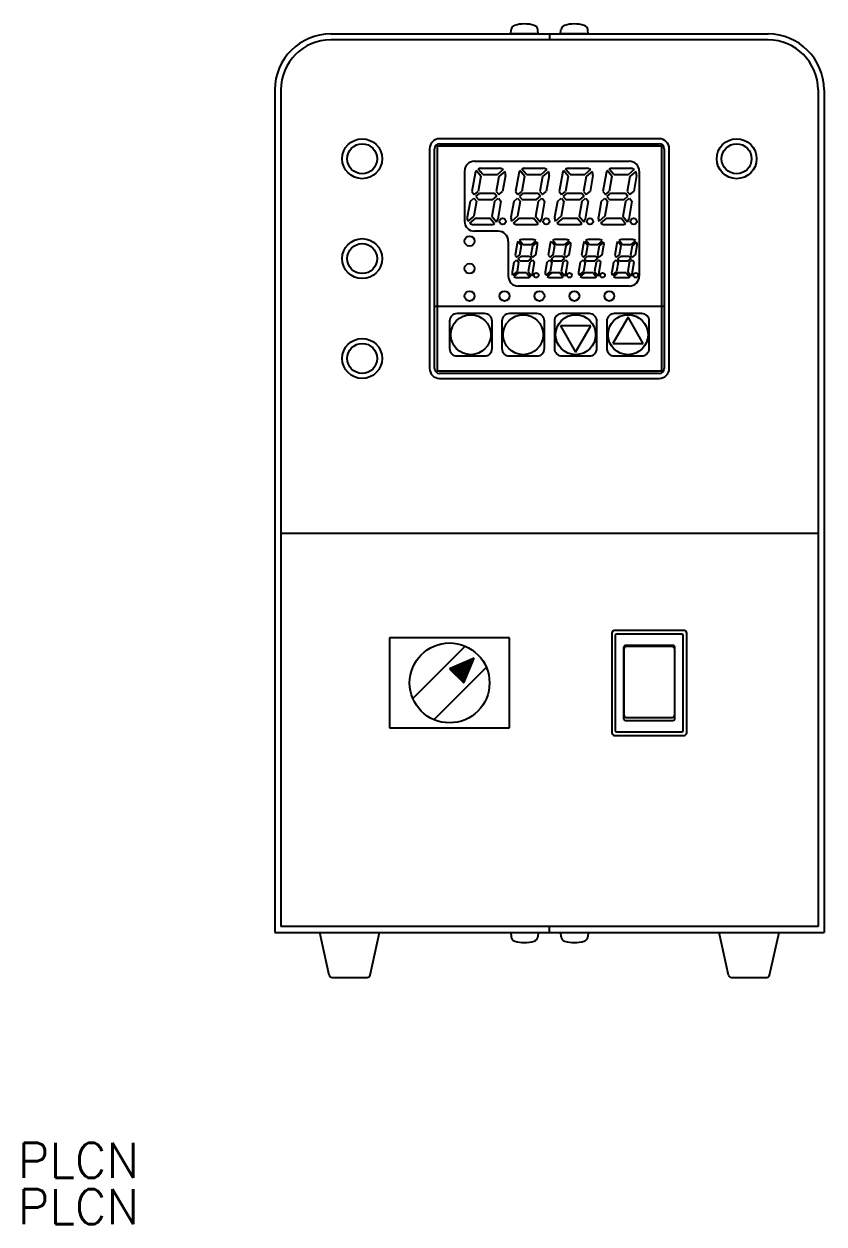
# Model space of a CAD drawing. Extents: x -7 to 540, y -49 to 191.
# Drawn here: x -6.7 to 153.5, y -49.3 to 191.1 of the extents above; entities that cross this region are included whole.
import ezdxf

# ---------------------------------------------------------------- set-up
doc = ezdxf.new("R2010")
doc.units = 0
doc.layers.get('0').update_dxf_attribs({"linetype": 'CONTINUOUS'})
doc.styles.get("Standard").update_dxf_attribs({"font": 'txt.shx', "bigfont": 'bigfont.shx'})

msp = doc.modelspace()

# ---------------------------------------------------------------- linework, layer by layer
at = {"color": 7, "linetype": 'CONTINUOUS'}
for p, q in [((90.78, 189.11), (90.85, 189.95)), ((96.28, 189.11), (96.2, 189.95)), ((100.78, 189.11), (100.85, 189.95)), ((106.28, 189.11), (106.2, 189.95)), ((54.73, 189.11), (142.33, 189.11)), ((142.33, 187.91), (54.73, 187.91)), ((96.28, 189.11), (90.78, 189.11)), ((98.53, 189.11), (98.53, 187.91)), ((106.28, 189.11), (100.78, 189.11)), ((43.53, 177.91), (43.53, 9.11)), ((44.73, 177.91), (44.73, 10.31)), ((152.33, 177.91), (152.33, 10.31)), ((153.53, 177.91), (153.53, 9.11)), ((74.53, 166.11), (74.53, 122.11)), ((74.53, 166.11), (74.53, 122.11)), ((75.53, 122.11), (75.53, 166.11)), ((75.53, 122.11), (75.53, 166.11)), ((121.03, 166.61), (76.03, 166.61)), ((76.03, 166.61), (76.03, 121.61)), ((120.53, 168.11), (76.53, 168.11)), ((120.53, 168.11), (76.53, 168.11)), ((76.53, 167.11), (120.53, 167.11)), ((76.53, 167.11), (120.53, 167.11)), ((121.03, 121.61), (121.03, 166.61)), ((121.53, 166.11), (121.53, 122.11)), ((121.53, 166.11), (121.53, 122.11)), ((122.53, 122.11), (122.53, 166.11)), ((122.53, 122.11), (122.53, 166.11)), ((83.53, 163.61), (114.53, 163.61)), ((83.53, 163.61), (114.53, 163.61)), ((81.53, 161.61), (81.53, 151.61)), ((81.53, 161.61), (81.53, 151.61)), ((83.63, 161.17), (82.98, 157.52)), ((83.63, 161.17), (82.98, 157.52)), ((84.8, 160.63), (83.88, 161.73)), ((84.8, 160.63), (83.88, 161.73)), ((85.18, 160.95), (84.26, 162.05)), ((85.18, 160.95), (84.26, 162.05)), ((84.86, 162.2), (88.49, 162.2)), ((84.86, 162.2), (88.49, 162.2)), ((89.27, 161.93), (88.1, 160.95)), ((89.27, 161.93), (88.1, 160.95)), ((89.59, 161.55), (88.42, 160.57)), ((89.59, 161.55), (88.42, 160.57)), ((92.38, 161.17), (91.73, 157.52)), ((92.38, 161.17), (91.73, 157.52)), ((93.55, 160.63), (92.63, 161.73)), ((93.55, 160.63), (92.63, 161.73)), ((93.93, 160.95), (93.01, 162.05)), ((93.93, 160.95), (93.01, 162.05)), ((93.61, 162.2), (97.24, 162.2)), ((93.61, 162.2), (97.24, 162.2)), ((98.02, 161.93), (96.85, 160.95)), ((98.02, 161.93), (96.85, 160.95)), ((98.34, 161.55), (97.17, 160.57)), ((98.34, 161.55), (97.17, 160.57)), ((101.13, 161.17), (100.48, 157.52)), ((101.13, 161.17), (100.48, 157.52)), ((102.3, 160.63), (101.38, 161.73)), ((102.3, 160.63), (101.38, 161.73)), ((102.68, 160.95), (101.76, 162.05)), ((102.68, 160.95), (101.76, 162.05)), ((102.36, 162.2), (105.99, 162.2)), ((102.36, 162.2), (105.99, 162.2)), ((106.77, 161.93), (105.6, 160.95)), ((106.77, 161.93), (105.6, 160.95)), ((107.09, 161.55), (105.92, 160.57)), ((107.09, 161.55), (105.92, 160.57)), ((109.88, 161.17), (109.23, 157.52)), ((109.88, 161.17), (109.23, 157.52)), ((111.05, 160.63), (110.13, 161.73)), ((111.05, 160.63), (110.13, 161.73)), ((111.43, 160.95), (110.51, 162.05)), ((111.43, 160.95), (110.51, 162.05)), ((111.11, 162.2), (114.74, 162.2)), ((111.11, 162.2), (114.74, 162.2)), ((115.52, 161.93), (114.35, 160.95)), ((115.52, 161.93), (114.35, 160.95)), ((115.84, 161.55), (114.67, 160.57)), ((115.84, 161.55), (114.67, 160.57)), ((116.53, 161.61), (116.53, 149.61)), ((116.53, 161.61), (116.53, 149.61)), ((84.8, 160.63), (84.26, 157.58)), ((84.8, 160.63), (84.26, 157.58)), ((85.18, 160.95), (88.1, 160.95)), ((85.18, 160.95), (88.1, 160.95)), ((88.42, 160.57), (87.88, 157.52)), ((88.42, 160.57), (87.88, 157.52)), ((89.72, 160.73), (89.16, 157.58)), ((89.72, 160.73), (89.16, 157.58)), ((93.55, 160.63), (93.01, 157.58)), ((93.55, 160.63), (93.01, 157.58)), ((93.93, 160.95), (96.85, 160.95)), ((93.93, 160.95), (96.85, 160.95)), ((97.17, 160.57), (96.63, 157.52)), ((97.17, 160.57), (96.63, 157.52)), ((98.47, 160.73), (97.91, 157.58)), ((98.47, 160.73), (97.91, 157.58)), ((102.3, 160.63), (101.76, 157.58)), ((102.3, 160.63), (101.76, 157.58)), ((102.68, 160.95), (105.6, 160.95)), ((102.68, 160.95), (105.6, 160.95)), ((105.92, 160.57), (105.38, 157.52)), ((105.92, 160.57), (105.38, 157.52)), ((107.22, 160.73), (106.66, 157.58)), ((107.22, 160.73), (106.66, 157.58)), ((111.05, 160.63), (110.51, 157.58)), ((111.05, 160.63), (110.51, 157.58)), ((111.43, 160.95), (114.35, 160.95)), ((111.43, 160.95), (114.35, 160.95)), ((114.67, 160.57), (114.13, 157.52)), ((114.67, 160.57), (114.13, 157.52)), ((115.97, 160.73), (115.41, 157.58)), ((115.97, 160.73), (115.41, 157.58)), ((82.98, 157.52), (83.48, 156.93)), ((82.98, 157.52), (83.48, 156.93)), ((83.52, 156.96), (84.26, 157.58)), ((83.52, 156.96), (84.26, 157.58)), ((83.8, 156.54), (84.59, 157.2)), ((83.8, 156.54), (84.59, 157.2)), ((83.8, 156.54), (84.3, 155.95)), ((83.8, 156.54), (84.3, 155.95)), ((84.59, 157.2), (87.5, 157.2)), ((84.59, 157.2), (87.5, 157.2)), ((87.22, 155.95), (88, 156.61)), ((87.22, 155.95), (88, 156.61)), ((87.5, 157.2), (88, 156.61)), ((87.5, 157.2), (88, 156.61)), ((87.88, 157.52), (88.38, 156.93)), ((87.88, 157.52), (88.38, 156.93)), ((88.42, 156.96), (89.16, 157.58)), ((88.42, 156.96), (89.16, 157.58)), ((91.73, 157.52), (92.23, 156.93)), ((91.73, 157.52), (92.23, 156.93)), ((92.27, 156.96), (93.01, 157.58)), ((92.27, 156.96), (93.01, 157.58)), ((92.55, 156.54), (93.34, 157.2)), ((92.55, 156.54), (93.34, 157.2)), ((92.55, 156.54), (93.05, 155.95)), ((92.55, 156.54), (93.05, 155.95)), ((93.34, 157.2), (96.25, 157.2)), ((93.34, 157.2), (96.25, 157.2)), ((95.97, 155.95), (96.75, 156.61)), ((95.97, 155.95), (96.75, 156.61)), ((96.25, 157.2), (96.75, 156.61)), ((96.25, 157.2), (96.75, 156.61)), ((96.63, 157.52), (97.13, 156.93)), ((96.63, 157.52), (97.13, 156.93)), ((97.17, 156.96), (97.91, 157.58)), ((97.17, 156.96), (97.91, 157.58)), ((100.48, 157.52), (100.98, 156.93)), ((100.48, 157.52), (100.98, 156.93)), ((101.02, 156.96), (101.76, 157.58)), ((101.02, 156.96), (101.76, 157.58)), ((101.3, 156.54), (102.09, 157.2)), ((101.3, 156.54), (102.09, 157.2)), ((101.3, 156.54), (101.8, 155.95)), ((101.3, 156.54), (101.8, 155.95)), ((102.09, 157.2), (105, 157.2)), ((102.09, 157.2), (105, 157.2)), ((104.72, 155.95), (105.5, 156.61)), ((104.72, 155.95), (105.5, 156.61)), ((105, 157.2), (105.5, 156.61)), ((105, 157.2), (105.5, 156.61)), ((105.38, 157.52), (105.88, 156.93)), ((105.38, 157.52), (105.88, 156.93)), ((105.92, 156.96), (106.66, 157.58)), ((105.92, 156.96), (106.66, 157.58)), ((109.23, 157.52), (109.73, 156.93)), ((109.23, 157.52), (109.73, 156.93)), ((109.77, 156.96), (110.51, 157.58)), ((109.77, 156.96), (110.51, 157.58)), ((110.05, 156.54), (110.84, 157.2)), ((110.05, 156.54), (110.84, 157.2)), ((110.05, 156.54), (110.55, 155.95)), ((110.05, 156.54), (110.55, 155.95)), ((110.84, 157.2), (113.75, 157.2)), ((110.84, 157.2), (113.75, 157.2)), ((113.47, 155.95), (114.25, 156.61)), ((113.47, 155.95), (114.25, 156.61)), ((113.75, 157.2), (114.25, 156.61)), ((113.75, 157.2), (114.25, 156.61)), ((114.13, 157.52), (114.63, 156.93)), ((114.13, 157.52), (114.63, 156.93)), ((114.67, 156.96), (115.41, 157.58)), ((114.67, 156.96), (115.41, 157.58)), ((82.64, 155.57), (82.08, 152.42)), ((82.64, 155.57), (82.08, 152.42)), ((82.64, 155.57), (83.38, 156.19)), ((82.64, 155.57), (83.38, 156.19)), ((83.92, 155.63), (83.38, 152.58)), ((83.92, 155.63), (83.38, 152.58)), ((83.42, 156.22), (83.92, 155.63)), ((83.42, 156.22), (83.92, 155.63)), ((84.3, 155.95), (87.22, 155.95)), ((84.3, 155.95), (87.22, 155.95)), ((87.54, 155.57), (87, 152.52)), ((87.54, 155.57), (87, 152.52)), ((87.54, 155.57), (88.28, 156.19)), ((87.54, 155.57), (88.28, 156.19)), ((88.82, 155.63), (88.18, 151.98)), ((88.82, 155.63), (88.18, 151.98)), ((88.32, 156.22), (88.82, 155.63)), ((88.32, 156.22), (88.82, 155.63)), ((91.39, 155.57), (90.83, 152.42)), ((91.39, 155.57), (90.83, 152.42)), ((91.39, 155.57), (92.13, 156.19)), ((91.39, 155.57), (92.13, 156.19)), ((92.67, 155.63), (92.13, 152.58)), ((92.67, 155.63), (92.13, 152.58)), ((92.17, 156.22), (92.67, 155.63)), ((92.17, 156.22), (92.67, 155.63)), ((93.05, 155.95), (95.97, 155.95)), ((93.05, 155.95), (95.97, 155.95)), ((96.29, 155.57), (95.75, 152.52)), ((96.29, 155.57), (95.75, 152.52)), ((96.29, 155.57), (97.03, 156.19)), ((96.29, 155.57), (97.03, 156.19)), ((97.57, 155.63), (96.93, 151.98)), ((97.57, 155.63), (96.93, 151.98)), ((97.07, 156.22), (97.57, 155.63)), ((97.07, 156.22), (97.57, 155.63)), ((100.14, 155.57), (99.58, 152.42)), ((100.14, 155.57), (99.58, 152.42)), ((100.14, 155.57), (100.88, 156.19)), ((100.14, 155.57), (100.88, 156.19)), ((101.42, 155.63), (100.88, 152.58)), ((101.42, 155.63), (100.88, 152.58)), ((100.92, 156.22), (101.42, 155.63)), ((100.92, 156.22), (101.42, 155.63)), ((101.8, 155.95), (104.72, 155.95)), ((101.8, 155.95), (104.72, 155.95)), ((105.04, 155.57), (104.5, 152.52)), ((105.04, 155.57), (104.5, 152.52)), ((105.04, 155.57), (105.78, 156.19)), ((105.04, 155.57), (105.78, 156.19)), ((106.32, 155.63), (105.68, 151.98)), ((106.32, 155.63), (105.68, 151.98)), ((105.82, 156.22), (106.32, 155.63)), ((105.82, 156.22), (106.32, 155.63)), ((108.89, 155.57), (108.33, 152.42)), ((108.89, 155.57), (108.33, 152.42)), ((108.89, 155.57), (109.63, 156.19)), ((108.89, 155.57), (109.63, 156.19)), ((110.17, 155.63), (109.63, 152.58)), ((110.17, 155.63), (109.63, 152.58)), ((109.67, 156.22), (110.17, 155.63)), ((109.67, 156.22), (110.17, 155.63)), ((110.55, 155.95), (113.47, 155.95)), ((110.55, 155.95), (113.47, 155.95)), ((113.79, 155.57), (113.25, 152.52)), ((113.79, 155.57), (113.25, 152.52)), ((113.79, 155.57), (114.53, 156.19)), ((113.79, 155.57), (114.53, 156.19)), ((115.07, 155.63), (114.43, 151.98)), ((115.07, 155.63), (114.43, 151.98)), ((114.57, 156.22), (115.07, 155.63)), ((114.57, 156.22), (115.07, 155.63)), ((83.38, 152.58), (82.22, 151.6)), ((83.38, 152.58), (82.22, 151.6)), ((83.7, 152.2), (82.54, 151.22)), ((83.7, 152.2), (82.54, 151.22)), ((83.7, 152.2), (86.62, 152.2)), ((83.7, 152.2), (86.62, 152.2)), ((87.54, 151.1), (86.62, 152.2)), ((87.54, 151.1), (86.62, 152.2)), ((87.92, 151.42), (87, 152.52)), ((87.92, 151.42), (87, 152.52)), ((92.13, 152.58), (90.97, 151.6)), ((92.13, 152.58), (90.97, 151.6)), ((92.45, 152.2), (91.29, 151.22)), ((92.45, 152.2), (91.29, 151.22)), ((92.45, 152.2), (95.37, 152.2)), ((92.45, 152.2), (95.37, 152.2)), ((96.29, 151.1), (95.37, 152.2)), ((96.29, 151.1), (95.37, 152.2)), ((96.67, 151.42), (95.75, 152.52)), ((96.67, 151.42), (95.75, 152.52)), ((100.88, 152.58), (99.72, 151.6)), ((100.88, 152.58), (99.72, 151.6)), ((101.2, 152.2), (100.04, 151.22)), ((101.2, 152.2), (100.04, 151.22)), ((101.2, 152.2), (104.12, 152.2)), ((101.2, 152.2), (104.12, 152.2)), ((105.04, 151.1), (104.12, 152.2)), ((105.04, 151.1), (104.12, 152.2)), ((105.42, 151.42), (104.5, 152.52)), ((105.42, 151.42), (104.5, 152.52)), ((109.63, 152.58), (108.47, 151.6)), ((109.63, 152.58), (108.47, 151.6)), ((109.95, 152.2), (108.79, 151.22)), ((109.95, 152.2), (108.79, 151.22)), ((109.95, 152.2), (112.87, 152.2)), ((109.95, 152.2), (112.87, 152.2)), ((113.79, 151.1), (112.87, 152.2)), ((113.79, 151.1), (112.87, 152.2)), ((114.17, 151.42), (113.25, 152.52)), ((114.17, 151.42), (113.25, 152.52)), ((83.32, 150.95), (86.95, 150.95)), ((83.32, 150.95), (86.95, 150.95)), ((88.28, 149.61), (83.53, 149.61)), ((88.28, 149.61), (83.53, 149.61)), ((92.07, 150.95), (95.7, 150.95)), ((92.07, 150.95), (95.7, 150.95)), ((100.82, 150.95), (104.45, 150.95)), ((100.82, 150.95), (104.45, 150.95)), ((109.57, 150.95), (113.2, 150.95)), ((109.57, 150.95), (113.2, 150.95)), ((116.53, 149.61), (116.53, 140.61)), ((116.53, 149.61), (116.53, 140.61)), ((90.28, 147.61), (90.28, 140.61)), ((90.28, 147.61), (90.28, 140.61)), ((92.06, 147.12), (91.65, 144.82)), ((92.06, 147.12), (91.65, 144.82)), ((92.25, 147.55), (92.95, 146.71)), ((92.25, 147.55), (92.95, 146.71)), ((92.54, 147.79), (93.24, 146.96)), ((92.54, 147.79), (93.24, 146.96)), ((92.62, 144.87), (92.95, 146.71)), ((92.62, 144.87), (92.95, 146.71)), ((95.22, 147.91), (92.99, 147.91)), ((95.22, 147.91), (92.99, 147.91)), ((93.24, 146.96), (94.92, 146.96)), ((93.24, 146.96), (94.92, 146.96)), ((95.17, 146.66), (94.84, 144.82)), ((95.17, 146.66), (94.84, 144.82)), ((95.81, 147.7), (94.92, 146.96)), ((95.81, 147.7), (94.92, 146.96)), ((96.05, 147.41), (95.17, 146.66)), ((96.05, 147.41), (95.17, 146.66)), ((95.81, 144.87), (96.15, 146.79)), ((95.81, 144.87), (96.15, 146.79)), ((98.71, 147.12), (98.3, 144.82)), ((98.71, 147.12), (98.3, 144.82)), ((98.9, 147.55), (99.6, 146.71)), ((98.9, 147.55), (99.6, 146.71)), ((99.19, 147.79), (99.89, 146.96)), ((99.19, 147.79), (99.89, 146.96)), ((99.27, 144.87), (99.6, 146.71)), ((99.27, 144.87), (99.6, 146.71)), ((101.87, 147.91), (99.64, 147.91)), ((101.87, 147.91), (99.64, 147.91)), ((99.89, 146.96), (101.57, 146.96)), ((99.89, 146.96), (101.57, 146.96)), ((101.82, 146.66), (101.49, 144.82)), ((101.82, 146.66), (101.49, 144.82)), ((102.46, 147.7), (101.57, 146.96)), ((102.46, 147.7), (101.57, 146.96)), ((102.7, 147.41), (101.82, 146.66)), ((102.7, 147.41), (101.82, 146.66)), ((102.46, 144.87), (102.8, 146.79)), ((102.46, 144.87), (102.8, 146.79)), ((105.36, 147.12), (104.95, 144.82)), ((105.36, 147.12), (104.95, 144.82)), ((105.55, 147.55), (106.25, 146.71)), ((105.55, 147.55), (106.25, 146.71)), ((105.84, 147.79), (106.54, 146.96)), ((105.84, 147.79), (106.54, 146.96)), ((105.92, 144.87), (106.25, 146.71)), ((105.92, 144.87), (106.25, 146.71)), ((108.52, 147.91), (106.29, 147.91)), ((108.52, 147.91), (106.29, 147.91)), ((106.54, 146.96), (108.22, 146.96)), ((106.54, 146.96), (108.22, 146.96)), ((108.47, 146.66), (108.14, 144.82)), ((108.47, 146.66), (108.14, 144.82)), ((109.11, 147.7), (108.22, 146.96)), ((109.11, 147.7), (108.22, 146.96)), ((109.35, 147.41), (108.47, 146.66)), ((109.35, 147.41), (108.47, 146.66)), ((109.11, 144.87), (109.45, 146.79)), ((109.11, 144.87), (109.45, 146.79)), ((112.01, 147.12), (111.6, 144.82)), ((112.01, 147.12), (111.6, 144.82)), ((112.2, 147.55), (112.9, 146.71)), ((112.2, 147.55), (112.9, 146.71)), ((112.49, 147.79), (113.19, 146.96)), ((112.49, 147.79), (113.19, 146.96)), ((112.57, 144.87), (112.9, 146.71)), ((112.57, 144.87), (112.9, 146.71)), ((115.17, 147.91), (112.94, 147.91)), ((115.17, 147.91), (112.94, 147.91)), ((113.19, 146.96), (114.87, 146.96)), ((113.19, 146.96), (114.87, 146.96)), ((115.12, 146.66), (114.79, 144.82)), ((115.12, 146.66), (114.79, 144.82)), ((115.76, 147.7), (114.87, 146.96)), ((115.76, 147.7), (114.87, 146.96)), ((116, 147.41), (115.12, 146.66)), ((116, 147.41), (115.12, 146.66)), ((115.76, 144.87), (116.1, 146.79)), ((115.76, 144.87), (116.1, 146.79)), ((91.65, 144.82), (92.03, 144.37)), ((91.65, 144.82), (92.03, 144.37)), ((92.03, 144.37), (92.62, 144.87)), ((92.03, 144.37), (92.62, 144.87)), ((92.27, 144.08), (92.87, 144.58)), ((92.27, 144.08), (92.87, 144.58)), ((92.87, 144.58), (94.55, 144.58)), ((92.87, 144.58), (94.55, 144.58)), ((94.55, 144.58), (94.93, 144.13)), ((94.55, 144.58), (94.93, 144.13)), ((94.84, 144.82), (95.22, 144.37)), ((94.84, 144.82), (95.22, 144.37)), ((95.22, 144.37), (95.81, 144.87)), ((95.22, 144.37), (95.81, 144.87)), ((98.3, 144.82), (98.68, 144.37)), ((98.3, 144.82), (98.68, 144.37)), ((98.68, 144.37), (99.27, 144.87)), ((98.68, 144.37), (99.27, 144.87)), ((98.92, 144.08), (99.52, 144.58)), ((98.92, 144.08), (99.52, 144.58)), ((99.52, 144.58), (101.2, 144.58)), ((99.52, 144.58), (101.2, 144.58)), ((101.2, 144.58), (101.58, 144.13)), ((101.2, 144.58), (101.58, 144.13)), ((101.49, 144.82), (101.87, 144.37)), ((101.49, 144.82), (101.87, 144.37)), ((101.87, 144.37), (102.46, 144.87)), ((101.87, 144.37), (102.46, 144.87)), ((104.95, 144.82), (105.33, 144.37)), ((104.95, 144.82), (105.33, 144.37)), ((105.33, 144.37), (105.92, 144.87)), ((105.33, 144.37), (105.92, 144.87)), ((105.57, 144.08), (106.17, 144.58)), ((105.57, 144.08), (106.17, 144.58)), ((106.17, 144.58), (107.85, 144.58)), ((106.17, 144.58), (107.85, 144.58)), ((107.85, 144.58), (108.23, 144.13)), ((107.85, 144.58), (108.23, 144.13)), ((108.14, 144.82), (108.52, 144.37)), ((108.14, 144.82), (108.52, 144.37)), ((108.52, 144.37), (109.11, 144.87)), ((108.52, 144.37), (109.11, 144.87)), ((111.6, 144.82), (111.98, 144.37)), ((111.6, 144.82), (111.98, 144.37)), ((111.98, 144.37), (112.57, 144.87)), ((111.98, 144.37), (112.57, 144.87)), ((112.22, 144.08), (112.82, 144.58)), ((112.22, 144.08), (112.82, 144.58)), ((112.82, 144.58), (114.5, 144.58)), ((112.82, 144.58), (114.5, 144.58)), ((114.5, 144.58), (114.88, 144.13)), ((114.5, 144.58), (114.88, 144.13)), ((114.79, 144.82), (115.17, 144.37)), ((114.79, 144.82), (115.17, 144.37)), ((115.17, 144.37), (115.76, 144.87)), ((115.17, 144.37), (115.76, 144.87)), ((91.39, 143.34), (91.05, 141.42)), ((91.39, 143.34), (91.05, 141.42)), ((91.39, 143.34), (91.98, 143.84)), ((91.39, 143.34), (91.98, 143.84)), ((91.98, 143.84), (92.36, 143.39)), ((91.98, 143.84), (92.36, 143.39)), ((92.36, 143.39), (92.04, 141.55)), ((92.36, 143.39), (92.04, 141.55)), ((92.27, 144.08), (92.65, 143.63)), ((92.27, 144.08), (92.65, 143.63)), ((92.65, 143.63), (94.34, 143.63)), ((92.65, 143.63), (94.34, 143.63)), ((94.58, 143.34), (94.26, 141.5)), ((94.58, 143.34), (94.26, 141.5)), ((94.34, 143.63), (94.93, 144.13)), ((94.34, 143.63), (94.93, 144.13)), ((94.58, 143.34), (95.17, 143.84)), ((94.58, 143.34), (95.17, 143.84)), ((95.15, 141.09), (95.55, 143.39)), ((95.15, 141.09), (95.55, 143.39)), ((95.17, 143.84), (95.55, 143.39)), ((95.17, 143.84), (95.55, 143.39)), ((98.04, 143.34), (97.7, 141.42)), ((98.04, 143.34), (97.7, 141.42)), ((98.04, 143.34), (98.63, 143.84)), ((98.04, 143.34), (98.63, 143.84)), ((98.63, 143.84), (99.01, 143.39)), ((98.63, 143.84), (99.01, 143.39)), ((99.01, 143.39), (98.69, 141.55)), ((99.01, 143.39), (98.69, 141.55)), ((98.92, 144.08), (99.3, 143.63)), ((98.92, 144.08), (99.3, 143.63)), ((99.3, 143.63), (100.99, 143.63)), ((99.3, 143.63), (100.99, 143.63)), ((101.23, 143.34), (100.91, 141.5)), ((101.23, 143.34), (100.91, 141.5)), ((100.99, 143.63), (101.58, 144.13)), ((100.99, 143.63), (101.58, 144.13)), ((101.23, 143.34), (101.82, 143.84)), ((101.23, 143.34), (101.82, 143.84)), ((101.8, 141.09), (102.2, 143.39)), ((101.8, 141.09), (102.2, 143.39)), ((101.82, 143.84), (102.2, 143.39)), ((101.82, 143.84), (102.2, 143.39)), ((104.69, 143.34), (104.35, 141.42)), ((104.69, 143.34), (104.35, 141.42)), ((104.69, 143.34), (105.28, 143.84)), ((104.69, 143.34), (105.28, 143.84)), ((105.28, 143.84), (105.66, 143.39)), ((105.28, 143.84), (105.66, 143.39)), ((105.66, 143.39), (105.34, 141.55)), ((105.66, 143.39), (105.34, 141.55)), ((105.57, 144.08), (105.95, 143.63)), ((105.57, 144.08), (105.95, 143.63)), ((105.95, 143.63), (107.64, 143.63)), ((105.95, 143.63), (107.64, 143.63)), ((107.88, 143.34), (107.56, 141.5)), ((107.88, 143.34), (107.56, 141.5)), ((107.64, 143.63), (108.23, 144.13)), ((107.64, 143.63), (108.23, 144.13)), ((107.88, 143.34), (108.47, 143.84)), ((107.88, 143.34), (108.47, 143.84)), ((108.45, 141.09), (108.85, 143.39)), ((108.45, 141.09), (108.85, 143.39)), ((108.47, 143.84), (108.85, 143.39)), ((108.47, 143.84), (108.85, 143.39)), ((111.34, 143.34), (111, 141.42)), ((111.34, 143.34), (111, 141.42)), ((111.34, 143.34), (111.93, 143.84)), ((111.34, 143.34), (111.93, 143.84)), ((111.93, 143.84), (112.31, 143.39)), ((111.93, 143.84), (112.31, 143.39)), ((112.31, 143.39), (111.99, 141.55)), ((112.31, 143.39), (111.99, 141.55)), ((112.22, 144.08), (112.6, 143.63)), ((112.22, 144.08), (112.6, 143.63)), ((112.6, 143.63), (114.29, 143.63)), ((112.6, 143.63), (114.29, 143.63)), ((114.53, 143.34), (114.21, 141.5)), ((114.53, 143.34), (114.21, 141.5)), ((114.29, 143.63), (114.88, 144.13)), ((114.29, 143.63), (114.88, 144.13)), ((114.53, 143.34), (115.12, 143.84)), ((114.53, 143.34), (115.12, 143.84)), ((115.1, 141.09), (115.5, 143.39)), ((115.1, 141.09), (115.5, 143.39)), ((115.12, 143.84), (115.5, 143.39)), ((115.12, 143.84), (115.5, 143.39)), ((92.04, 141.55), (91.15, 140.8)), ((92.04, 141.55), (91.15, 140.8)), ((92.28, 141.26), (91.4, 140.51)), ((92.28, 141.26), (91.4, 140.51)), ((91.99, 140.31), (94.21, 140.31)), ((91.99, 140.31), (94.21, 140.31)), ((93.96, 141.26), (92.28, 141.26)), ((93.96, 141.26), (92.28, 141.26)), ((93.96, 141.26), (94.66, 140.42)), ((93.96, 141.26), (94.66, 140.42)), ((94.26, 141.5), (94.96, 140.66)), ((94.26, 141.5), (94.96, 140.66)), ((98.69, 141.55), (97.8, 140.8)), ((98.69, 141.55), (97.8, 140.8)), ((98.93, 141.26), (98.05, 140.51)), ((98.93, 141.26), (98.05, 140.51)), ((98.64, 140.31), (100.86, 140.31)), ((98.64, 140.31), (100.86, 140.31)), ((100.61, 141.26), (98.93, 141.26)), ((100.61, 141.26), (98.93, 141.26)), ((100.61, 141.26), (101.31, 140.42)), ((100.61, 141.26), (101.31, 140.42)), ((100.91, 141.5), (101.61, 140.66)), ((100.91, 141.5), (101.61, 140.66)), ((105.34, 141.55), (104.45, 140.8)), ((105.34, 141.55), (104.45, 140.8)), ((105.58, 141.26), (104.7, 140.51)), ((105.58, 141.26), (104.7, 140.51)), ((105.29, 140.31), (107.51, 140.31)), ((105.29, 140.31), (107.51, 140.31)), ((107.26, 141.26), (105.58, 141.26)), ((107.26, 141.26), (105.58, 141.26)), ((107.26, 141.26), (107.96, 140.42)), ((107.26, 141.26), (107.96, 140.42)), ((107.56, 141.5), (108.26, 140.66)), ((107.56, 141.5), (108.26, 140.66)), ((111.99, 141.55), (111.1, 140.8)), ((111.99, 141.55), (111.1, 140.8)), ((112.23, 141.26), (111.35, 140.51)), ((112.23, 141.26), (111.35, 140.51)), ((111.94, 140.31), (114.16, 140.31)), ((111.94, 140.31), (114.16, 140.31)), ((113.91, 141.26), (112.23, 141.26)), ((113.91, 141.26), (112.23, 141.26)), ((113.91, 141.26), (114.61, 140.42)), ((113.91, 141.26), (114.61, 140.42)), ((114.21, 141.5), (114.91, 140.66)), ((114.21, 141.5), (114.91, 140.66)), ((114.53, 138.61), (92.28, 138.61)), ((114.53, 138.61), (92.28, 138.61)), ((75.53, 134.61), (121.53, 134.61)), ((75.53, 134.61), (121.53, 134.61)), ((85.53, 133.11), (80.03, 133.11)), ((85.53, 133.11), (80.03, 133.11)), ((96.03, 133.11), (90.53, 133.11)), ((96.03, 133.11), (90.53, 133.11)), ((106.53, 133.11), (101.03, 133.11)), ((106.53, 133.11), (101.03, 133.11)), ((114.28, 132.36), (111.25, 127.11)), ((114.28, 132.36), (111.25, 127.11)), ((117.03, 133.11), (111.53, 133.11)), ((117.03, 133.11), (111.53, 133.11)), ((117.31, 127.11), (114.28, 132.36)), ((117.31, 127.11), (114.28, 132.36)), ((78.53, 131.61), (78.53, 126.11)), ((78.53, 131.61), (78.53, 126.11)), ((87.03, 126.11), (87.03, 131.61)), ((87.03, 126.11), (87.03, 131.61)), ((89.03, 131.61), (89.03, 126.11)), ((89.03, 131.61), (89.03, 126.11)), ((97.53, 126.11), (97.53, 131.61)), ((97.53, 126.11), (97.53, 131.61)), ((99.53, 131.61), (99.53, 126.11)), ((99.53, 131.61), (99.53, 126.11)), ((106.81, 130.61), (100.75, 130.61)), ((100.75, 130.61), (103.78, 125.36)), ((106.81, 130.61), (100.75, 130.61)), ((100.75, 130.61), (103.78, 125.36)), ((103.78, 125.36), (106.81, 130.61)), ((103.78, 125.36), (106.81, 130.61)), ((108.03, 126.11), (108.03, 131.61)), ((108.03, 126.11), (108.03, 131.61)), ((110.03, 131.61), (110.03, 126.11)), ((110.03, 131.61), (110.03, 126.11)), ((118.53, 126.11), (118.53, 131.61)), ((118.53, 126.11), (118.53, 131.61)), ((111.25, 127.11), (117.31, 127.11)), ((111.25, 127.11), (117.31, 127.11)), ((80.03, 124.61), (85.53, 124.61)), ((80.03, 124.61), (85.53, 124.61)), ((90.53, 124.61), (96.03, 124.61)), ((90.53, 124.61), (96.03, 124.61)), ((101.03, 124.61), (106.53, 124.61)), ((101.03, 124.61), (106.53, 124.61)), ((111.53, 124.61), (117.03, 124.61)), ((111.53, 124.61), (117.03, 124.61)), ((76.03, 121.61), (121.03, 121.61)), ((120.53, 121.11), (76.53, 121.11)), ((120.53, 121.11), (76.53, 121.11)), ((76.53, 120.11), (120.53, 120.11)), ((76.53, 120.11), (120.53, 120.11)), ((44.73, 89.11), (152.33, 89.11)), ((66.53, 68.11), (66.53, 50.11)), ((90.53, 68.11), (66.53, 68.11)), ((90.53, 50.11), (90.53, 68.11)), ((111.03, 69.11), (111.03, 49.11)), ((125.53, 69.61), (111.53, 69.61)), ((111.73, 68.61), (111.73, 49.61)), ((125.03, 68.91), (112.03, 68.91)), ((125.33, 49.61), (125.33, 68.61)), ((126.03, 49.11), (126.03, 69.11)), ((71.16, 55.98), (81.65, 66.47)), ((113.38, 66.21), (113.38, 59.11)), ((113.43, 65.88), (113.43, 59.11)), ((118.53, 66.61), (113.78, 66.61)), ((118.53, 66.38), (113.93, 66.38)), ((123.28, 66.61), (118.53, 66.61)), ((123.13, 66.38), (118.53, 66.38)), ((123.63, 59.11), (123.63, 65.88)), ((123.68, 59.11), (123.68, 66.21)), ((83.48, 64.06), (78.53, 61.93)), ((80.12, 62.62), (82.86, 62.62)), ((80.49, 62.78), (82.93, 62.78)), ((80.87, 62.94), (83, 62.94)), ((81.24, 63.1), (83.07, 63.1)), ((81.36, 59.11), (83.48, 64.06)), ((81.61, 63.26), (83.13, 63.26)), ((81.99, 63.42), (83.2, 63.42)), ((82.36, 63.58), (83.27, 63.58)), ((82.73, 63.74), (83.34, 63.74)), ((83.11, 63.9), (83.41, 63.9)), ((75.4, 51.74), (85.89, 62.23)), ((78.53, 61.93), (81.36, 59.11)), ((78.63, 61.98), (82.59, 61.98)), ((78.64, 61.82), (82.52, 61.82)), ((78.8, 61.66), (82.45, 61.66)), ((78.96, 61.5), (82.38, 61.5)), ((79, 62.14), (82.65, 62.14)), ((79.12, 61.34), (82.31, 61.34)), ((79.28, 61.18), (82.24, 61.18)), ((79.37, 62.3), (82.72, 62.3)), ((79.44, 61.02), (82.17, 61.02)), ((79.6, 60.86), (82.11, 60.86)), ((79.75, 62.46), (82.79, 62.46)), ((79.76, 60.7), (82.04, 60.7)), ((79.92, 60.54), (81.97, 60.54)), ((80.08, 60.38), (81.9, 60.38)), ((80.24, 60.22), (81.83, 60.22)), ((80.4, 60.06), (81.76, 60.06)), ((80.56, 59.9), (81.69, 59.9)), ((80.72, 59.74), (81.63, 59.74)), ((80.88, 59.58), (81.56, 59.58)), ((81.04, 59.42), (81.49, 59.42)), ((81.2, 59.26), (81.42, 59.26)), ((113.38, 59.11), (113.38, 52.01)), ((113.43, 59.11), (113.43, 52.7)), ((123.63, 52.7), (123.63, 59.11)), ((123.68, 52.01), (123.68, 59.11)), ((113.78, 51.61), (118.53, 51.61)), ((113.93, 52.2), (118.53, 52.2)), ((118.53, 52.2), (123.13, 52.2)), ((118.53, 51.61), (123.28, 51.61)), ((66.53, 50.11), (90.53, 50.11)), ((111.53, 48.61), (125.53, 48.61)), ((112.03, 49.31), (125.03, 49.31)), ((152.33, 10.31), (44.73, 10.31)), ((98.53, 9.11), (98.53, 10.31)), ((43.53, 9.11), (153.53, 9.11)), ((54.42, 0.58), (52.53, 9.11)), ((62.63, 0.58), (64.53, 9.11)), ((90.78, 9.11), (96.28, 9.11)), ((90.78, 9.11), (90.85, 8.26)), ((96.28, 9.11), (96.2, 8.26)), ((100.78, 9.11), (106.28, 9.11)), ((100.78, 9.11), (100.85, 8.26)), ((106.28, 9.11), (106.2, 8.26)), ((134.42, 0.58), (132.53, 9.11)), ((142.63, 0.58), (144.53, 9.11)), ((55.01, 0.11), (62.05, 0.11)), ((135.01, 0.11), (142.05, 0.11))]:
    msp.add_line(p, q, dxfattribs=at)
for centre, radius in [((61.03, 164.11), 4), ((61.03, 164.11), 3), ((136.03, 164.11), 4), ((136.03, 164.11), 3), ((89.15, 151.57), 0.625), ((89.15, 151.57), 0.625), ((97.9, 151.57), 0.625), ((97.9, 151.57), 0.625), ((106.65, 151.57), 0.625), ((106.65, 151.57), 0.625), ((115.4, 151.57), 0.625), ((115.4, 151.57), 0.625), ((61.03, 144.11), 4), ((61.03, 144.11), 3), ((82.53, 147.61), 1), ((82.53, 147.61), 1), ((82.53, 142.11), 1), ((82.53, 142.11), 1), ((95.88, 140.78), 0.475), ((95.88, 140.78), 0.475), ((102.53, 140.78), 0.475), ((102.53, 140.78), 0.475), ((109.18, 140.78), 0.475), ((109.18, 140.78), 0.475), ((115.83, 140.78), 0.475), ((115.83, 140.78), 0.475), ((82.53, 136.61), 1), ((82.53, 136.61), 1), ((89.53, 136.61), 1), ((89.53, 136.61), 1), ((96.53, 136.61), 1), ((96.53, 136.61), 1), ((103.53, 136.61), 1), ((103.53, 136.61), 1), ((110.53, 136.61), 1), ((110.53, 136.61), 1), ((82.78, 128.86), 4), ((82.78, 128.86), 4), ((93.28, 128.86), 4), ((93.28, 128.86), 4), ((103.78, 128.86), 4), ((103.78, 128.86), 4), ((114.28, 128.86), 4), ((114.28, 128.86), 4), ((61.03, 124.11), 4), ((61.03, 124.11), 3), ((78.53, 59.11), 8)]:
    msp.add_circle(centre, radius, dxfattribs=at)
for centre, radius, start, end in [((91.85, 189.87), 1, 106.257, 175), ((93.53, 184.11), 7, 73.743, 106.257), ((95.21, 189.87), 1, 5, 73.743), ((101.85, 189.87), 1, 106.257, 175), ((103.53, 184.11), 7, 73.743, 106.257), ((105.21, 189.87), 1, 5, 73.743), ((54.73, 177.91), 11.2, 90, 180), ((54.73, 177.91), 10, 90, 180), ((142.33, 177.91), 11.2, 0, 90), ((142.33, 177.91), 10, 0, 90), ((76.53, 166.11), 2, 90, 180), ((76.53, 166.11), 2, 90, 180), ((76.53, 166.11), 1, 90, 180), ((76.53, 166.11), 1, 90, 180), ((120.53, 166.11), 2, 0, 90), ((120.53, 166.11), 2, 0, 90), ((120.53, 166.11), 1, 0, 90), ((120.53, 166.11), 1, 0, 90), ((83.53, 161.61), 2, 90, 180), ((83.53, 161.61), 2, 90, 180), ((114.53, 161.61), 2, 0, 90), ((114.53, 161.61), 2, 0, 90), ((84.86, 160.95), 1.25, 141.537, 170), ((84.86, 160.95), 1.25, 141.537, 170), ((84.86, 160.95), 1.25, 90, 118.463), ((84.86, 160.95), 1.25, 90, 118.463), ((88.49, 160.95), 1.25, 51.537, 90), ((88.49, 160.95), 1.25, 51.537, 90), ((88.49, 160.95), 1.25, 350, 28.463), ((88.49, 160.95), 1.25, 350, 28.463), ((93.61, 160.95), 1.25, 141.537, 170), ((93.61, 160.95), 1.25, 141.537, 170), ((93.61, 160.95), 1.25, 90, 118.463), ((93.61, 160.95), 1.25, 90, 118.463), ((97.24, 160.95), 1.25, 51.537, 90), ((97.24, 160.95), 1.25, 51.537, 90), ((97.24, 160.95), 1.25, 350, 28.463), ((97.24, 160.95), 1.25, 350, 28.463), ((102.36, 160.95), 1.25, 141.537, 170), ((102.36, 160.95), 1.25, 141.537, 170), ((102.36, 160.95), 1.25, 90, 118.463), ((102.36, 160.95), 1.25, 90, 118.463), ((105.99, 160.95), 1.25, 51.537, 90), ((105.99, 160.95), 1.25, 51.537, 90), ((105.99, 160.95), 1.25, 350, 28.463), ((105.99, 160.95), 1.25, 350, 28.463), ((111.11, 160.95), 1.25, 141.537, 170), ((111.11, 160.95), 1.25, 141.537, 170), ((111.11, 160.95), 1.25, 90, 118.463), ((111.11, 160.95), 1.25, 90, 118.463), ((114.74, 160.95), 1.25, 51.537, 90), ((114.74, 160.95), 1.25, 51.537, 90), ((114.74, 160.95), 1.25, 350, 28.463), ((114.74, 160.95), 1.25, 350, 28.463), ((83.53, 151.61), 2, 180, 270), ((83.53, 151.61), 2, 180, 270), ((83.32, 152.2), 1.25, 170, 208.463), ((83.32, 152.2), 1.25, 170, 208.463), ((86.95, 152.2), 1.25, 321.537, 350), ((86.95, 152.2), 1.25, 321.537, 350), ((92.07, 152.2), 1.25, 170, 208.463), ((92.07, 152.2), 1.25, 170, 208.463), ((95.7, 152.2), 1.25, 321.537, 350), ((95.7, 152.2), 1.25, 321.537, 350), ((100.82, 152.2), 1.25, 170, 208.463), ((100.82, 152.2), 1.25, 170, 208.463), ((104.45, 152.2), 1.25, 321.537, 350), ((104.45, 152.2), 1.25, 321.537, 350), ((109.57, 152.2), 1.25, 170, 208.463), ((109.57, 152.2), 1.25, 170, 208.463), ((113.2, 152.2), 1.25, 321.537, 350), ((113.2, 152.2), 1.25, 321.537, 350), ((83.32, 152.2), 1.25, 231.537, 270), ((83.32, 152.2), 1.25, 231.537, 270), ((86.95, 152.2), 1.25, 270, 298.463), ((86.95, 152.2), 1.25, 270, 298.463), ((88.28, 147.61), 2, 0, 90), ((88.28, 147.61), 2, 0, 90), ((92.07, 152.2), 1.25, 231.537, 270), ((92.07, 152.2), 1.25, 231.537, 270), ((95.7, 152.2), 1.25, 270, 298.463), ((95.7, 152.2), 1.25, 270, 298.463), ((100.82, 152.2), 1.25, 231.537, 270), ((100.82, 152.2), 1.25, 231.537, 270), ((104.45, 152.2), 1.25, 270, 298.463), ((104.45, 152.2), 1.25, 270, 298.463), ((109.57, 152.2), 1.25, 231.537, 270), ((109.57, 152.2), 1.25, 231.537, 270), ((113.2, 152.2), 1.25, 270, 298.463), ((113.2, 152.2), 1.25, 270, 298.463), ((92.99, 146.96), 0.95, 141.537, 170), ((92.99, 146.96), 0.95, 141.537, 170), ((92.99, 146.96), 0.95, 90, 118.463), ((92.99, 146.96), 0.95, 90, 118.463), ((95.22, 146.96), 0.95, 51.537, 90), ((95.22, 146.96), 0.95, 51.537, 90), ((95.22, 146.96), 0.95, 350, 28.463), ((95.22, 146.96), 0.95, 350, 28.463), ((99.64, 146.96), 0.95, 141.537, 170), ((99.64, 146.96), 0.95, 141.537, 170), ((99.64, 146.96), 0.95, 90, 118.463), ((99.64, 146.96), 0.95, 90, 118.463), ((101.87, 146.96), 0.95, 51.537, 90), ((101.87, 146.96), 0.95, 51.537, 90), ((101.87, 146.96), 0.95, 350, 28.463), ((101.87, 146.96), 0.95, 350, 28.463), ((106.29, 146.96), 0.95, 141.537, 170), ((106.29, 146.96), 0.95, 141.537, 170), ((106.29, 146.96), 0.95, 90, 118.463), ((106.29, 146.96), 0.95, 90, 118.463), ((108.52, 146.96), 0.95, 51.537, 90), ((108.52, 146.96), 0.95, 51.537, 90), ((108.52, 146.96), 0.95, 350, 28.463), ((108.52, 146.96), 0.95, 350, 28.463), ((112.94, 146.96), 0.95, 141.537, 170), ((112.94, 146.96), 0.95, 141.537, 170), ((112.94, 146.96), 0.95, 90, 118.463), ((112.94, 146.96), 0.95, 90, 118.463), ((115.17, 146.96), 0.95, 51.537, 90), ((115.17, 146.96), 0.95, 51.537, 90), ((115.17, 146.96), 0.95, 350, 28.463), ((115.17, 146.96), 0.95, 350, 28.463), ((92.28, 140.61), 2, 180, 270), ((92.28, 140.61), 2, 180, 270), ((91.99, 141.26), 0.95, 170, 208.463), ((91.99, 141.26), 0.95, 170, 208.463), ((91.99, 141.26), 0.95, 231.537, 270), ((91.99, 141.26), 0.95, 231.537, 270), ((94.21, 141.26), 0.95, 270, 298.463), ((94.21, 141.26), 0.95, 270, 298.463), ((94.21, 141.26), 0.95, 321.537, 350), ((94.21, 141.26), 0.95, 321.537, 350), ((98.64, 141.26), 0.95, 170, 208.463), ((98.64, 141.26), 0.95, 170, 208.463), ((98.64, 141.26), 0.95, 231.537, 270), ((98.64, 141.26), 0.95, 231.537, 270), ((100.86, 141.26), 0.95, 270, 298.463), ((100.86, 141.26), 0.95, 270, 298.463), ((100.86, 141.26), 0.95, 321.537, 350), ((100.86, 141.26), 0.95, 321.537, 350), ((105.29, 141.26), 0.95, 170, 208.463), ((105.29, 141.26), 0.95, 170, 208.463), ((105.29, 141.26), 0.95, 231.537, 270), ((105.29, 141.26), 0.95, 231.537, 270), ((107.51, 141.26), 0.95, 270, 298.463), ((107.51, 141.26), 0.95, 270, 298.463), ((107.51, 141.26), 0.95, 321.537, 350), ((107.51, 141.26), 0.95, 321.537, 350), ((111.94, 141.26), 0.95, 170, 208.463), ((111.94, 141.26), 0.95, 170, 208.463), ((111.94, 141.26), 0.95, 231.537, 270), ((111.94, 141.26), 0.95, 231.537, 270), ((114.16, 141.26), 0.95, 270, 298.463), ((114.16, 141.26), 0.95, 270, 298.463), ((114.53, 140.61), 2, 270, 0), ((114.53, 140.61), 2, 270, 0), ((114.16, 141.26), 0.95, 321.537, 350), ((114.16, 141.26), 0.95, 321.537, 350), ((80.03, 131.61), 1.5, 90, 180), ((80.03, 131.61), 1.5, 90, 180), ((85.53, 131.61), 1.5, 0, 90), ((85.53, 131.61), 1.5, 0, 90), ((90.53, 131.61), 1.5, 90, 180), ((90.53, 131.61), 1.5, 90, 180), ((96.03, 131.61), 1.5, 0, 90), ((96.03, 131.61), 1.5, 0, 90), ((101.03, 131.61), 1.5, 90, 180), ((101.03, 131.61), 1.5, 90, 180), ((106.53, 131.61), 1.5, 0, 90), ((106.53, 131.61), 1.5, 0, 90), ((111.53, 131.61), 1.5, 90, 180), ((111.53, 131.61), 1.5, 90, 180), ((117.03, 131.61), 1.5, 0, 90), ((117.03, 131.61), 1.5, 0, 90), ((80.03, 126.11), 1.5, 180, 270), ((80.03, 126.11), 1.5, 180, 270), ((85.53, 126.11), 1.5, 270, 0), ((85.53, 126.11), 1.5, 270, 0), ((90.53, 126.11), 1.5, 180, 270), ((90.53, 126.11), 1.5, 180, 270), ((96.03, 126.11), 1.5, 270, 0), ((96.03, 126.11), 1.5, 270, 0), ((101.03, 126.11), 1.5, 180, 270), ((101.03, 126.11), 1.5, 180, 270), ((106.53, 126.11), 1.5, 270, 0), ((106.53, 126.11), 1.5, 270, 0), ((111.53, 126.11), 1.5, 180, 270), ((111.53, 126.11), 1.5, 180, 270), ((117.03, 126.11), 1.5, 270, 0), ((117.03, 126.11), 1.5, 270, 0), ((76.53, 122.11), 2, 180, 270), ((76.53, 122.11), 2, 180, 270), ((76.53, 122.11), 1, 180, 270), ((76.53, 122.11), 1, 180, 270), ((120.53, 122.11), 1, 270, 0), ((120.53, 122.11), 2, 270, 0), ((120.53, 122.11), 1, 270, 0), ((120.53, 122.11), 2, 270, 0), ((111.53, 69.11), 0.5, 90, 180), ((112.03, 68.61), 0.3, 90, 180), ((125.03, 68.61), 0.3, 0, 90), ((125.53, 69.11), 0.5, 0, 90), ((113.78, 66.21), 0.4, 90, 180), ((113.93, 65.88), 0.5, 90, 180), ((123.13, 65.88), 0.5, 0, 90), ((123.28, 66.21), 0.4, 0, 90), ((113.78, 52.01), 0.4, 180, 270), ((113.93, 52.7), 0.5, 180, 270), ((123.13, 52.7), 0.5, 270, 0), ((123.28, 52.01), 0.4, 270, 0), ((111.53, 49.11), 0.5, 180, 270), ((112.03, 49.61), 0.3, 180, 270), ((125.03, 49.61), 0.3, 270, 0), ((125.53, 49.11), 0.5, 270, 0), ((91.85, 8.35), 1, 185, 253.743), ((93.53, 14.11), 7, 253.743, 286.257), ((95.21, 8.35), 1, 286.257, 355), ((101.85, 8.35), 1, 185, 253.743), ((103.53, 14.11), 7, 253.743, 286.257), ((105.21, 8.35), 1, 286.257, 355), ((55.01, 0.71), 0.6, 192.529, 270), ((62.05, 0.71), 0.6, 270, 347.471), ((135.01, 0.71), 0.6, 192.529, 270), ((142.05, 0.71), 0.6, 270, 347.471)]:
    msp.add_arc(centre, radius, start, end, dxfattribs=at)

# ---------------------------------------------------------------- texts
for p in [(-7.91, -40.04), (-7.91, -49.28)]:
    msp.add_text('PLCN', height=7, dxfattribs=at).set_placement(p)

doc.saveas('drawing.dxf')
